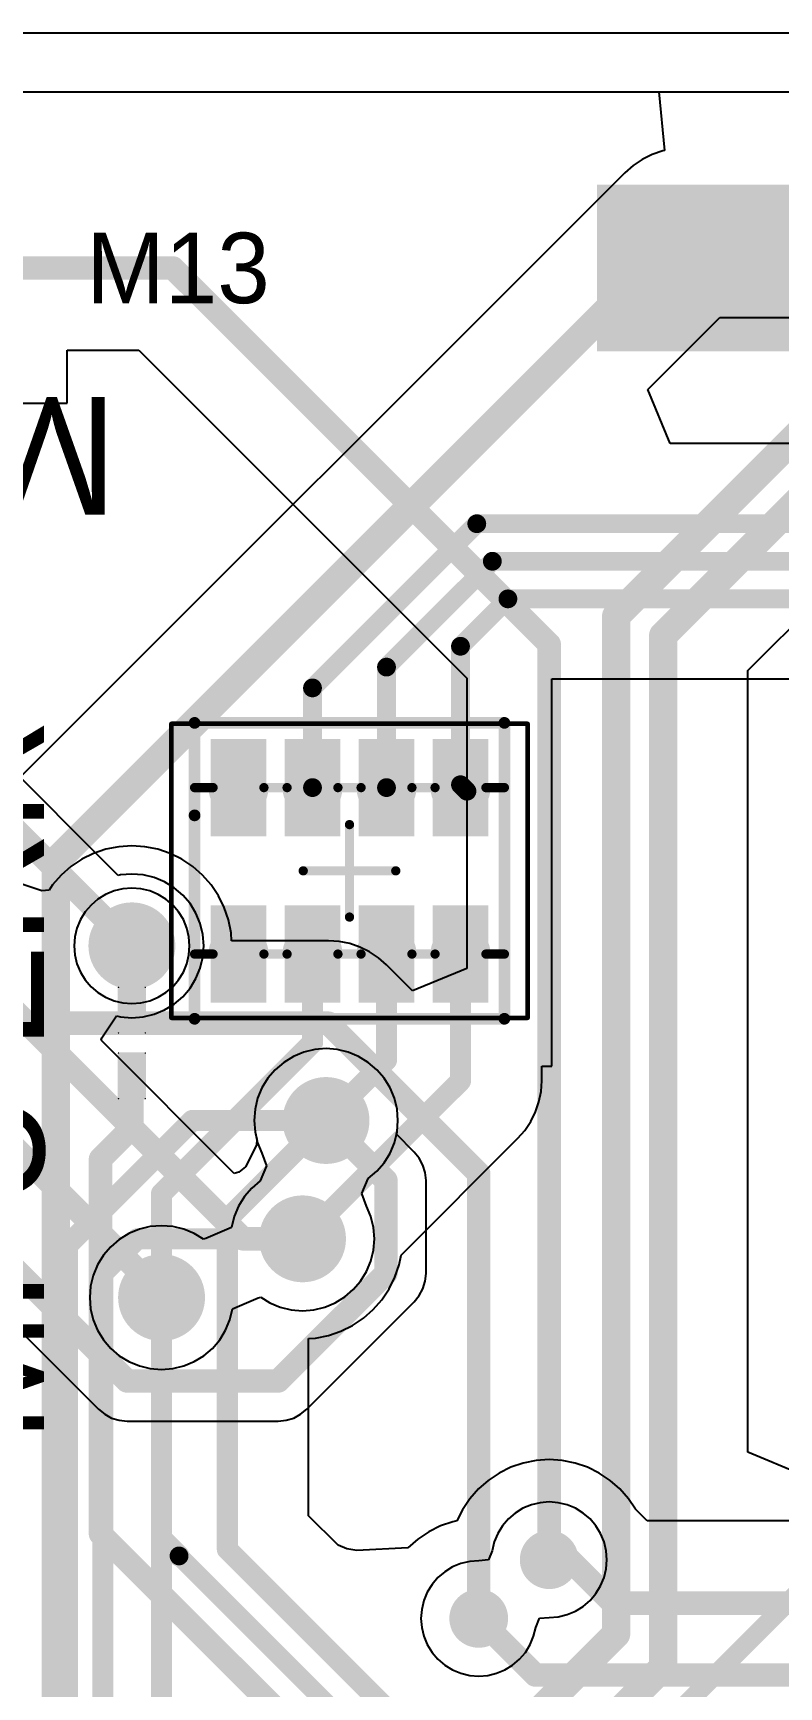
# Model space of a CAD drawing. Header units: millimetres. Extents: x 5.97 to 14.78, y 3.86 to 11.35.
# Drawn here: x 9.58 to 9.898, y 7.726 to 8.43 of the extents above; entities that cross this region are included whole.
import ezdxf

# ---------------------------------------------------------------- set-up
doc = ezdxf.new("R2010")
doc.units = ezdxf.units.MM
doc.header["$MEASUREMENT"] = 0
for name, color, linetype in [('BottomLayer', 5, 'Continuous'), ('BottomOverlay', 54, 'Continuous'), ('BottomPaste', 16, 'Continuous'), ('BottomSolder', 6, 'Continuous'), ('Mechanical13', 56, 'Continuous'), ('Mechanical15', 56, 'Continuous'), ('MidLayer1', 16, 'Continuous'), ('MidLayer2', 76, 'Continuous'), ('MultiLayer', 9, 'Continuous'), ('TopLayer', 1, 'Continuous'), ('TopOverlay', 2, 'Continuous'), ('TopPaste', 8, 'Continuous'), ('TopSolder', 216, 'Continuous')]:
    doc.layers.add(name, color=color, linetype=linetype)

# ---------------------------------------------------------------- blocks, each defined once
blk = doc.blocks.new('M_____43045_0610_161')
at = {"layer": 'TopLayer'}
blk.add_solid([(0.67717, -0.03248), (0.67717, 0.03248), (0.54213, -0.03248), (0.54213, 0.03248)], dxfattribs=at)
at = {"layer": 'TopPaste'}
blk.add_solid([(0.68017, -0.03548), (0.68017, 0.03548), (0.53913, -0.03548), (0.53913, 0.03548)], dxfattribs=at)
at = {"layer": 'TopSolder'}
blk.add_solid([(0.67967, -0.03498), (0.67967, 0.03498), (0.53963, -0.03498), (0.53963, 0.03498)], dxfattribs=at)
blk = doc.blocks.new('0603R_4CC_B_230')
at = {"layer": 'BottomLayer'}
for points in [[(-0.05315, 0.0561), (-0.05315, 0.03839), (-0.01772, 0.0561), (-0.01772, 0.03839)], [(0.01772, 0.0561), (0.01772, 0.03839), (0.05315, 0.0561), (0.05315, 0.03839)], [(-0.05315, 0.02461), (-0.05315, 0.00689), (-0.01772, 0.02461), (-0.01772, 0.00689)], [(0.01772, 0.02461), (0.01772, 0.00689), (0.05315, 0.02461), (0.05315, 0.00689)], [(-0.05315, -0.00689), (-0.05315, -0.02461), (-0.01772, -0.00689), (-0.01772, -0.02461)], [(0.01772, -0.00689), (0.01772, -0.02461), (0.05315, -0.00689), (0.05315, -0.02461)], [(-0.05315, -0.03839), (-0.05315, -0.0561), (-0.01772, -0.03839), (-0.01772, -0.0561)], [(0.01772, -0.03839), (0.01772, -0.0561), (0.05315, -0.03839), (0.05315, -0.0561)]]:
    blk.add_solid(points, dxfattribs=at)
at = {"layer": 'BottomOverlay', "const_width": 0.005}
for points in [[(-0.06299, 0.06594), (-0.06299, -0.06594)], [(-0.06299, 0.06594), (0.06299, 0.06594)], [(0.06299, 0.06594), (0.06299, -0.06594)], [(-0.06299, -0.06594), (-0.02362, -0.06594)], [(-0.02362, -0.06594), (0.06299, -0.06594)]]:
    blk.add_lwpolyline(points, dxfattribs=at)
at = {"layer": 'BottomOverlay', "const_width": 0.0025}
for points in [[(-0.06424, 0.06594, 1), (-0.06174, 0.06594, 1)], [(-0.06424, 0.06594, 1), (-0.06174, 0.06594, 1)], [(0.06174, 0.06594, 1), (0.06424, 0.06594, 1)], [(0.06174, 0.06594, 1), (0.06424, 0.06594, 1)], [(-0.06424, -0.06594, 1), (-0.06174, -0.06594, 1)], [(-0.06424, -0.06594, 1), (-0.06174, -0.06594, 1)], [(-0.02487, -0.06594, 1), (-0.02237, -0.06594, 1)], [(-0.02487, -0.06594, 1), (-0.02237, -0.06594, 1)], [(0.06174, -0.06594, 1), (0.06424, -0.06594, 1)], [(0.06174, -0.06594, 1), (0.06424, -0.06594, 1)]]:
    blk.add_lwpolyline(points, format="xyb", close=True, dxfattribs=at)
at = {"layer": 'BottomPaste'}
for points in [[(-0.05615, 0.0591), (-0.05615, 0.03539), (-0.01472, 0.0591), (-0.01472, 0.03539)], [(0.01472, 0.0591), (0.01472, 0.03539), (0.05615, 0.0591), (0.05615, 0.03539)], [(-0.05615, 0.02761), (-0.05615, 0.00389), (-0.01472, 0.02761), (-0.01472, 0.00389)], [(0.01472, 0.02761), (0.01472, 0.00389), (0.05615, 0.02761), (0.05615, 0.00389)], [(-0.05615, -0.00389), (-0.05615, -0.02761), (-0.01472, -0.00389), (-0.01472, -0.02761)], [(0.01472, -0.00389), (0.01472, -0.02761), (0.05615, -0.00389), (0.05615, -0.02761)], [(-0.05615, -0.03539), (-0.05615, -0.0591), (-0.01472, -0.03539), (-0.01472, -0.0591)], [(0.01472, -0.03539), (0.01472, -0.0591), (0.05615, -0.03539), (0.05615, -0.0591)]]:
    blk.add_solid(points, dxfattribs=at)
at = {"layer": 'BottomSolder'}
for points in [[(-0.05565, 0.0586), (-0.05565, 0.03589), (-0.01522, 0.0586), (-0.01522, 0.03589)], [(0.01522, 0.0586), (0.01522, 0.03589), (0.05565, 0.0586), (0.05565, 0.03589)], [(-0.05565, 0.02711), (-0.05565, 0.00439), (-0.01522, 0.02711), (-0.01522, 0.00439)], [(0.01522, 0.02711), (0.01522, 0.00439), (0.05565, 0.02711), (0.05565, 0.00439)], [(-0.05565, -0.00439), (-0.05565, -0.02711), (-0.01522, -0.00439), (-0.01522, -0.02711)], [(0.01522, -0.00439), (0.01522, -0.02711), (0.05565, -0.00439), (0.05565, -0.02711)], [(-0.05565, -0.03589), (-0.05565, -0.0586), (-0.01522, -0.03589), (-0.01522, -0.0586)], [(0.01522, -0.03589), (0.01522, -0.0586), (0.05565, -0.03589), (0.05565, -0.0586)]]:
    blk.add_solid(points, dxfattribs=at)
at = {"layer": 'Mechanical13', "const_width": 0.00394}
for points in [[(-0.03543, 0.06594), (-0.03543, 0.05807)], [(-0.03543, 0.06594), (0.03543, 0.06594)], [(0.03543, 0.06594), (0.03543, 0.05807)], [(-0.03543, 0.03642), (-0.03543, 0.02657)], [(0.03543, 0.03642), (0.03543, 0.02657)], [(-0.03543, 0.00492), (-0.03543, -0.00492)], [(0.03543, 0.00492), (0.03543, -0.00492)], [(-0.03543, -0.02657), (-0.03543, -0.03642)], [(0.03543, -0.02657), (0.03543, -0.03642)], [(-0.03543, -0.05807), (-0.03543, -0.06594)], [(0.03543, -0.05807), (0.03543, -0.06594)], [(-0.03543, -0.06594), (0.03543, -0.06594)]]:
    blk.add_lwpolyline(points, dxfattribs=at)
at = {"layer": 'Mechanical13', "const_width": 0.00197}
for points in [[(-0.03642, 0.06594, 1), (-0.03445, 0.06594, 1)], [(-0.03642, 0.06594, 1), (-0.03445, 0.06594, 1)], [(0.03445, 0.06594, 1), (0.03642, 0.06594, 1)], [(0.03445, 0.06594, 1), (0.03642, 0.06594, 1)], [(-0.03642, 0.05807, 1), (-0.03445, 0.05807, 1)], [(-0.03642, 0.05807, 1), (-0.03445, 0.05807, 1)], [(0.03445, 0.05807, 1), (0.03642, 0.05807, 1)], [(0.03445, 0.05807, 1), (0.03642, 0.05807, 1)], [(-0.03642, 0.03642, 1), (-0.03445, 0.03642, 1)], [(-0.03642, 0.03642, 1), (-0.03445, 0.03642, 1)], [(0.03445, 0.03642, 1), (0.03642, 0.03642, 1)], [(0.03445, 0.03642, 1), (0.03642, 0.03642, 1)], [(-0.03642, 0.02657, 1), (-0.03445, 0.02657, 1)], [(-0.03642, 0.02657, 1), (-0.03445, 0.02657, 1)], [(0.03445, 0.02657, 1), (0.03642, 0.02657, 1)], [(0.03445, 0.02657, 1), (0.03642, 0.02657, 1)], [(-0.03642, 0.00492, 1), (-0.03445, 0.00492, 1)], [(-0.03642, 0.00492, 1), (-0.03445, 0.00492, 1)], [(0.03445, 0.00492, 1), (0.03642, 0.00492, 1)], [(0.03445, 0.00492, 1), (0.03642, 0.00492, 1)], [(-0.03642, -0.00492, 1), (-0.03445, -0.00492, 1)], [(-0.03642, -0.00492, 1), (-0.03445, -0.00492, 1)], [(0.03445, -0.00492, 1), (0.03642, -0.00492, 1)], [(0.03445, -0.00492, 1), (0.03642, -0.00492, 1)], [(-0.03642, -0.02657, 1), (-0.03445, -0.02657, 1)], [(-0.03642, -0.02657, 1), (-0.03445, -0.02657, 1)], [(0.03445, -0.02657, 1), (0.03642, -0.02657, 1)], [(0.03445, -0.02657, 1), (0.03642, -0.02657, 1)], [(-0.03642, -0.03642, 1), (-0.03445, -0.03642, 1)], [(-0.03642, -0.03642, 1), (-0.03445, -0.03642, 1)], [(0.03445, -0.03642, 1), (0.03642, -0.03642, 1)], [(0.03445, -0.03642, 1), (0.03642, -0.03642, 1)], [(-0.03642, -0.05807, 1), (-0.03445, -0.05807, 1)], [(-0.03642, -0.05807, 1), (-0.03445, -0.05807, 1)], [(0.03445, -0.05807, 1), (0.03642, -0.05807, 1)], [(0.03445, -0.05807, 1), (0.03642, -0.05807, 1)], [(-0.03642, -0.06594, 1), (-0.03445, -0.06594, 1)], [(-0.03642, -0.06594, 1), (-0.03445, -0.06594, 1)], [(0.03445, -0.06594, 1), (0.03642, -0.06594, 1)], [(0.03445, -0.06594, 1), (0.03642, -0.06594, 1)]]:
    blk.add_lwpolyline(points, format="xyb", close=True, dxfattribs=at)
at = {"layer": 'Mechanical13', "const_width": 0.00394}
for points in [[(-0.03543, 0.05807, -1), (-0.03543, 0.03642)], [(0.03543, 0.03642, -1), (0.03543, 0.05807)], [(-0.03543, 0.02657, -1), (-0.03543, 0.00492)], [(0.03543, 0.00492, -1), (0.03543, 0.02657)], [(-0.03543, -0.00492, -1), (-0.03543, -0.02657)], [(0.03543, -0.02657, -1), (0.03543, -0.00492)], [(-0.03543, -0.03642, -1), (-0.03543, -0.05807)], [(0.03543, -0.05807, -1), (0.03543, -0.03642)]]:
    blk.add_lwpolyline(points, format="xyb", dxfattribs=at)
at = {"layer": 'Mechanical15'}
for points, const_width in [([(-0.0626, 0.07579), (-0.0626, -0.07579)], 0.00197), ([(-0.0626, 0.07579), (0.0626, 0.07579)], 0.00197), ([(0.0626, 0.07579), (0.0626, -0.07579)], 0.00197), ([(0, 0.01969), (0, -0.01969)], 0.00394), ([(-0.01969, 0), (0.01969, 0)], 0.00394), ([(-0.0626, -0.07579), (0.0626, -0.07579)], 0.00197)]:
    blk.add_lwpolyline(points, dxfattribs=dict(at, const_width=const_width))
for points, const_width in [([(-0.06309, 0.07579, 1), (-0.06211, 0.07579, 1)], 0.000984), ([(-0.06309, 0.07579, 1), (-0.06211, 0.07579, 1)], 0.000984), ([(0.06211, 0.07579, 1), (0.06309, 0.07579, 1)], 0.000984), ([(0.06211, 0.07579, 1), (0.06309, 0.07579, 1)], 0.000984), ([(-0.00098, 0.01969, 1), (0.00098, 0.01969, 1)], 0.00197), ([(-0.02067, 0, 1), (-0.0187, 0, 1)], 0.00197), ([(0.0187, 0, 1), (0.02067, 0, 1)], 0.00197), ([(-0.00098, -0.01969, 1), (0.00098, -0.01969, 1)], 0.00197), ([(-0.06309, -0.07579, 1), (-0.06211, -0.07579, 1)], 0.000984), ([(-0.06309, -0.07579, 1), (-0.06211, -0.07579, 1)], 0.000984), ([(0.06211, -0.07579, 1), (0.06309, -0.07579, 1)], 0.000984), ([(0.06211, -0.07579, 1), (0.06309, -0.07579, 1)], 0.000984)]:
    blk.add_lwpolyline(points, format="xyb", close=True, dxfattribs=dict(at, const_width=const_width))
blk = doc.blocks.new('2____LP_B_239')
at = {"layer": 'BottomLayer', "const_width": 0.0003}
for points in [[(-0.02385, 0.0057, 1), (-0.02355, 0.0057, 1)], [(-0.00445, 0.0057, 1), (-0.00415, 0.0057, 1)], [(0.00415, 0.0057, 1), (0.00445, 0.0057, 1)], [(0.02355, 0.0057, 1), (0.02385, 0.0057, 1)], [(-0.02385, -0.0057, 1), (-0.02355, -0.0057, 1)], [(-0.00445, -0.0057, 1), (-0.00415, -0.0057, 1)], [(0.00415, -0.0057, 1), (0.00445, -0.0057, 1)], [(0.02355, -0.0057, 1), (0.02385, -0.0057, 1)]]:
    blk.add_lwpolyline(points, format="xyb", close=True, dxfattribs=at)
at = {"layer": 'BottomLayer'}
for points in [[(-0.024, -0.0057), (-0.004, -0.0057), (-0.024, 0.0057), (-0.004, 0.0057)], [(-0.0237, -0.006), (-0.0043, -0.006), (-0.0237, 0.006), (-0.0043, 0.006)], [(0.004, -0.0057), (0.024, -0.0057), (0.004, 0.0057), (0.024, 0.0057)], [(0.0043, -0.006), (0.0237, -0.006), (0.0043, 0.006), (0.0237, 0.006)]]:
    blk.add_solid(points, dxfattribs=at)

msp = doc.modelspace()

# ---------------------------------------------------------------- linework, layer by layer
at = {"layer": 'BottomLayer'}
for p, q in [((9.47315, 8.405), (9.84661, 8.405)), ((9.84661, 8.405), (9.84907, 8.38)), ((9.84831, 8.37985), (9.84384, 8.37833)), ((9.84907, 8.38), (9.84831, 8.37985)), ((9.83568, 8.37362), (9.83214, 8.37051)), ((9.83961, 8.37624), (9.83568, 8.37362)), ((9.84384, 8.37833), (9.83961, 8.37624)), ((9.83214, 8.37051), (9.57149, 8.10986)), ((9.84194, 8.27827), (9.87259, 8.30892)), ((9.87259, 8.30892), (9.993, 8.30892)), ((9.85151, 8.25518), (9.84194, 8.27827)), ((10.14872, 8.25518), (9.85151, 8.25518)), ((9.8011, 8.06102), (9.8011, 8.15503)), ((9.8011, 8.15503), (10.12135, 8.15503)), ((9.8011, 7.99015), (9.8011, 8.06102)), ((9.79682, 7.98386), (9.79682, 7.99015)), ((9.79682, 7.99015), (9.8011, 7.99015)), ((9.79564, 7.97491), (9.79652, 7.97935)), ((9.79652, 7.97935), (9.79682, 7.98386)), ((9.79419, 7.97063), (9.79564, 7.97491)), ((9.78967, 7.96281), (9.79219, 7.96657)), ((9.79219, 7.96657), (9.79419, 7.97063)), ((9.73695, 7.90967), (9.78669, 7.95941)), ((9.78669, 7.95941), (9.78967, 7.96281)), ((9.73614, 7.90559), (9.73695, 7.90967)), ((9.73435, 7.90032), (9.73614, 7.90559)), ((9.72879, 7.89069), (9.73189, 7.89532)), ((9.73189, 7.89532), (9.73435, 7.90032)), ((9.72512, 7.8865), (9.72879, 7.89069)), ((9.7113, 7.87727), (9.7163, 7.87973)), ((9.7163, 7.87973), (9.72093, 7.88282)), ((9.72093, 7.88282), (9.72512, 7.8865)), ((9.6976, 7.87419), (9.70056, 7.87439)), ((9.6976, 7.7987), (9.6976, 7.87419)), ((9.70056, 7.87439), (9.70602, 7.87547)), ((9.70602, 7.87547), (9.7113, 7.87727)), ((9.7787, 7.81689), (9.77407, 7.81379)), ((9.7837, 7.81935), (9.7787, 7.81689)), ((9.78898, 7.82114), (9.7837, 7.81935)), ((9.79444, 7.82223), (9.78898, 7.82114)), ((9.8, 7.82259), (9.79444, 7.82223)), ((9.80556, 7.82223), (9.8, 7.82259)), ((9.81102, 7.82114), (9.80556, 7.82223)), ((9.8163, 7.81935), (9.81102, 7.82114)), ((9.8213, 7.81689), (9.8163, 7.81935)), ((9.82593, 7.81379), (9.8213, 7.81689)), ((9.76988, 7.81012), (9.76621, 7.80593)), ((9.77407, 7.81379), (9.76988, 7.81012)), ((9.83012, 7.81012), (9.82593, 7.81379)), ((9.83379, 7.80593), (9.83012, 7.81012)), ((9.76621, 7.80593), (9.76311, 7.8013)), ((9.8367, 7.80158), (9.83379, 7.80593)), ((9.71011, 7.78618), (9.6976, 7.7987)), ((9.75898, 7.79614), (9.7537, 7.79435)), ((9.76075, 7.79649), (9.75898, 7.79614)), ((9.76311, 7.8013), (9.76075, 7.79649)), ((9.8417, 7.79658), (9.8367, 7.80158)), ((10.0492, 7.79658), (9.8417, 7.79658)), ((9.74407, 7.78879), (9.73988, 7.78512)), ((9.7487, 7.79189), (9.74407, 7.78879)), ((9.7537, 7.79435), (9.7487, 7.79189)), ((9.71383, 7.78458), (9.71011, 7.78618)), ((9.71812, 7.78388), (9.71383, 7.78458)), ((9.73988, 7.78512), (9.71812, 7.78388))]:
    msp.add_line(p, q, dxfattribs=at)
for points, const_width in [([(9.59, 8.07735), (9.85765, 8.345)], 0.012), ([(9.85765, 8.345), (10.02, 8.345)], 0.012), ([(9.69925, 8.15118), (9.76918, 8.2211)], 0.008), ([(9.76918, 8.2211), (10.14872, 8.2211)], 0.008), ([(9.73075, 8.16005), (9.7758, 8.2051)], 0.008), ([(9.7758, 8.2051), (10.14209, 8.2051)], 0.008), ([(9.76224, 8.16892), (9.78243, 8.1891)], 0.008), ([(9.78243, 8.1891), (10.13547, 8.1891)], 0.008), ([(9.76224, 8.10996), (9.76224, 8.16892)], 0.008), ([(9.73075, 8.10874), (9.73075, 8.16005)], 0.008), ([(9.69925, 8.10874), (9.69925, 8.15118)], 0.008), ([(9.76224, 8.10996), (9.765, 8.1072)], 0.008), ([(9.59, 7.61), (9.59, 8.07735)], 0.012), ([(9.62237, 8.04136), (9.62585, 8.03787)], 0.01), ([(9.62237, 8.014), (9.62237, 8.04136)], 0.01), ([(9.69925, 8.00014), (9.69925, 8.03787)], 0.009), ([(9.73075, 7.99275), (9.73075, 8.03787)], 0.009), ([(9.76224, 7.98386), (9.76224, 8.03511)], 0.009), ([(9.635, 7.93589), (9.69925, 8.00014)], 0.009), ([(9.705, 7.967), (9.73075, 7.99275)], 0.009), ([(9.62237, 7.96395), (9.62237, 7.986)], 0.01), ([(9.695, 7.91661), (9.76224, 7.98386)], 0.009), ([(9.66302, 7.92502), (9.705, 7.967)], 0.009), ([(9.60902, 7.9506), (9.62237, 7.96395)], 0.01), ([(9.60902, 7.79101), (9.60902, 7.9506)], 0.01), ([(9.635, 7.89161), (9.635, 7.93589)], 0.009), ([(9.66302, 7.78438), (9.66302, 7.92502)], 0.009), ([(9.635, 7.78906), (9.635, 7.89161)], 0.009), ([(9.60902, 7.79101), (9.85231, 7.54772)], 0.01), ([(9.635, 7.78906), (9.64245, 7.78161)], 0.009), ([(9.66302, 7.78438), (9.83184, 7.61556)], 0.009), ([(9.64245, 7.78161), (9.8375, 7.58656)], 0.008), ([(9.8, 7.78), (9.80867, 7.78)], 0.01), ([(9.80867, 7.78), (9.82717, 7.7615)], 0.01), ([(9.77, 7.755), (9.79408, 7.73092)], 0.01), ([(9.82717, 7.7615), (10.0585, 7.7615)], 0.01), ([(9.79408, 7.73092), (10.02342, 7.73092)], 0.01)]:
    msp.add_lwpolyline(points, dxfattribs=dict(at, const_width=const_width))
for points, const_width in [([(9.85465, 8.345, 1), (9.86065, 8.345, 1)], 0.006), ([(9.85465, 8.345, 1), (9.86065, 8.345, 1)], 0.006), ([(9.76718, 8.2211, 1), (9.77118, 8.2211, 1)], 0.004), ([(9.76718, 8.2211, 1), (9.77118, 8.2211, 1)], 0.004), ([(9.7738, 8.2051, 1), (9.7778, 8.2051, 1)], 0.004), ([(9.7738, 8.2051, 1), (9.7778, 8.2051, 1)], 0.004), ([(9.78043, 8.1891, 1), (9.78443, 8.1891, 1)], 0.004), ([(9.78043, 8.1891, 1), (9.78443, 8.1891, 1)], 0.004), ([(9.76024, 8.16892, 1), (9.76424, 8.16892, 1)], 0.004), ([(9.76024, 8.16892, 1), (9.76424, 8.16892, 1)], 0.004), ([(9.72875, 8.16005, 1), (9.73275, 8.16005, 1)], 0.004), ([(9.72875, 8.16005, 1), (9.73275, 8.16005, 1)], 0.004), ([(9.69725, 8.15118, 1), (9.70125, 8.15118, 1)], 0.004), ([(9.69725, 8.15118, 1), (9.70125, 8.15118, 1)], 0.004), ([(9.69725, 8.10874, 1), (9.70125, 8.10874, 1)], 0.004), ([(9.72875, 8.10874, 1), (9.73275, 8.10874, 1)], 0.004), ([(9.76024, 8.10996, 1), (9.76424, 8.10996, 1)], 0.004), ([(9.76024, 8.10996, 1), (9.76424, 8.10996, 1)], 0.004), ([(9.763, 8.1072, 1), (9.767, 8.1072, 1)], 0.004), ([(9.587, 8.07735, 1), (9.593, 8.07735, 1)], 0.006), ([(9.587, 8.07735, 1), (9.593, 8.07735, 1)], 0.006), ([(9.61612, 8.04136, 1), (9.62862, 8.04136, 1)], 0.0125), ([(9.61987, 8.04136, 1), (9.62487, 8.04136, 1)], 0.005), ([(9.61987, 8.04136, 1), (9.62487, 8.04136, 1)], 0.005), ([(9.62335, 8.03787, 1), (9.62835, 8.03787, 1)], 0.005), ([(9.697, 8.03787, 1), (9.7015, 8.03787, 1)], 0.0045), ([(9.7285, 8.03787, 1), (9.733, 8.03787, 1)], 0.0045), ([(9.75999, 8.03511, 1), (9.76449, 8.03511, 1)], 0.0045), ([(9.61987, 8.014, 1), (9.62487, 8.014, 1)], 0.005), ([(9.697, 8.00014, 1), (9.7015, 8.00014, 1)], 0.0045), ([(9.697, 8.00014, 1), (9.7015, 8.00014, 1)], 0.0045), ([(9.7285, 7.99275, 1), (9.733, 7.99275, 1)], 0.0045), ([(9.7285, 7.99275, 1), (9.733, 7.99275, 1)], 0.0045), ([(9.61987, 7.986, 1), (9.62487, 7.986, 1)], 0.005), ([(9.75999, 7.98386, 1), (9.76449, 7.98386, 1)], 0.0045), ([(9.75999, 7.98386, 1), (9.76449, 7.98386, 1)], 0.0045), ([(9.69875, 7.967, 1), (9.71125, 7.967, 1)], 0.0125), ([(9.70275, 7.967, 1), (9.70725, 7.967, 1)], 0.0045), ([(9.70275, 7.967, 1), (9.70725, 7.967, 1)], 0.0045), ([(9.61987, 7.96395, 1), (9.62487, 7.96395, 1)], 0.005), ([(9.61987, 7.96395, 1), (9.62487, 7.96395, 1)], 0.005), ([(9.60652, 7.9506, 1), (9.61152, 7.9506, 1)], 0.005), ([(9.60652, 7.9506, 1), (9.61152, 7.9506, 1)], 0.005), ([(9.63275, 7.93589, 1), (9.63725, 7.93589, 1)], 0.0045), ([(9.63275, 7.93589, 1), (9.63725, 7.93589, 1)], 0.0045), ([(9.66077, 7.92502, 1), (9.66527, 7.92502, 1)], 0.0045), ([(9.66077, 7.92502, 1), (9.66527, 7.92502, 1)], 0.0045), ([(9.68875, 7.91661, 1), (9.70125, 7.91661, 1)], 0.0125), ([(9.69275, 7.91661, 1), (9.69725, 7.91661, 1)], 0.0045), ([(9.62875, 7.89161, 1), (9.64125, 7.89161, 1)], 0.0125), ([(9.63275, 7.89161, 1), (9.63725, 7.89161, 1)], 0.0045), ([(9.63275, 7.89161, 1), (9.63725, 7.89161, 1)], 0.0045), ([(9.60652, 7.79101, 1), (9.61152, 7.79101, 1)], 0.005), ([(9.60652, 7.79101, 1), (9.61152, 7.79101, 1)], 0.005), ([(9.63275, 7.78906, 1), (9.63725, 7.78906, 1)], 0.0045), ([(9.63275, 7.78906, 1), (9.63725, 7.78906, 1)], 0.0045), ([(9.66077, 7.78438, 1), (9.66527, 7.78438, 1)], 0.0045), ([(9.66077, 7.78438, 1), (9.66527, 7.78438, 1)], 0.0045), ([(9.79375, 7.78, 1), (9.80625, 7.78, 1)], 0.0125), ([(9.6402, 7.78161, 1), (9.6447, 7.78161, 1)], 0.0045), ([(9.64045, 7.78161, 1), (9.64445, 7.78161, 1)], 0.004), ([(9.7975, 7.78, 1), (9.8025, 7.78, 1)], 0.005), ([(9.80617, 7.78, 1), (9.81117, 7.78, 1)], 0.005), ([(9.80617, 7.78, 1), (9.81117, 7.78, 1)], 0.005), ([(9.76375, 7.755, 1), (9.77625, 7.755, 1)], 0.0125), ([(9.7675, 7.755, 1), (9.7725, 7.755, 1)], 0.005), ([(9.82467, 7.7615, 1), (9.82967, 7.7615, 1)], 0.005), ([(9.82467, 7.7615, 1), (9.82967, 7.7615, 1)], 0.005), ([(9.79158, 7.73092, 1), (9.79658, 7.73092, 1)], 0.005), ([(9.79158, 7.73092, 1), (9.79658, 7.73092, 1)], 0.005)]:
    msp.add_lwpolyline(points, format="xyb", close=True, dxfattribs=dict(at, const_width=const_width))
at = {"layer": 'MidLayer1'}
for p, q in [((8.785, 8.405), (11.645, 8.405)), ((9.61121, 8.06325), (9.60792, 8.06124)), ((9.61477, 8.06473), (9.61121, 8.06325)), ((9.61852, 8.06563), (9.61477, 8.06473)), ((9.62237, 8.06593), (9.61852, 8.06563)), ((9.62621, 8.06563), (9.62237, 8.06593)), ((9.62996, 8.06473), (9.62621, 8.06563)), ((9.63353, 8.06325), (9.62996, 8.06473)), ((9.63681, 8.06124), (9.63353, 8.06325)), ((9.60249, 8.0558), (9.60047, 8.05251)), ((9.60499, 8.05873), (9.60249, 8.0558)), ((9.60792, 8.06124), (9.60499, 8.05873)), ((9.63975, 8.05873), (9.63681, 8.06124)), ((9.64225, 8.0558), (9.63975, 8.05873)), ((9.64427, 8.05251), (9.64225, 8.0558)), ((9.59899, 8.04895), (9.59809, 8.0452)), ((9.60047, 8.05251), (9.59899, 8.04895)), ((9.64574, 8.04895), (9.64427, 8.05251)), ((9.64664, 8.0452), (9.64574, 8.04895)), ((9.59809, 8.0452), (9.59779, 8.04136)), ((9.64694, 8.04136), (9.64664, 8.0452)), ((9.59779, 8.04136), (9.59809, 8.03751)), ((9.59809, 8.03751), (9.59899, 8.03376)), ((9.64574, 8.03376), (9.64664, 8.03751)), ((9.64664, 8.03751), (9.64694, 8.04136)), ((9.59899, 8.03376), (9.60047, 8.0302)), ((9.60047, 8.0302), (9.60249, 8.02691)), ((9.64225, 8.02691), (9.64427, 8.0302)), ((9.64427, 8.0302), (9.64574, 8.03376)), ((9.60249, 8.02691), (9.60499, 8.02398)), ((9.60499, 8.02398), (9.60792, 8.02147)), ((9.60792, 8.02147), (9.61121, 8.01946)), ((9.63353, 8.01946), (9.63681, 8.02147)), ((9.63681, 8.02147), (9.63975, 8.02398)), ((9.63975, 8.02398), (9.64225, 8.02691)), ((9.61121, 8.01946), (9.61477, 8.01798)), ((9.61477, 8.01798), (9.61852, 8.01708)), ((9.61852, 8.01708), (9.62237, 8.01678)), ((9.62237, 8.01678), (9.62621, 8.01708)), ((9.62621, 8.01708), (9.62996, 8.01798)), ((9.62996, 8.01798), (9.63353, 8.01946)), ((9.69111, 7.99426), (9.68702, 7.99175)), ((9.69555, 7.9961), (9.69111, 7.99426)), ((9.70021, 7.99722), (9.69555, 7.9961)), ((9.705, 7.99759), (9.70021, 7.99722)), ((9.70979, 7.99722), (9.705, 7.99759)), ((9.71445, 7.9961), (9.70979, 7.99722)), ((9.71889, 7.99426), (9.71445, 7.9961)), ((9.72298, 7.99175), (9.71889, 7.99426)), ((9.68337, 7.98863), (9.68025, 7.98498)), ((9.68702, 7.99175), (9.68337, 7.98863)), ((9.72663, 7.98863), (9.72298, 7.99175)), ((9.72975, 7.98498), (9.72663, 7.98863)), ((9.67774, 7.98089), (9.6759, 7.97645)), ((9.68025, 7.98498), (9.67774, 7.98089)), ((9.73226, 7.98089), (9.72975, 7.98498)), ((9.7341, 7.97645), (9.73226, 7.98089)), ((9.67478, 7.97179), (9.67441, 7.967)), ((9.6759, 7.97645), (9.67478, 7.97179)), ((9.73522, 7.97179), (9.7341, 7.97645)), ((9.73559, 7.967), (9.73522, 7.97179)), ((9.67441, 7.967), (9.67478, 7.96221)), ((9.73522, 7.96221), (9.73559, 7.967)), ((9.67478, 7.96221), (9.6759, 7.95755)), ((9.6759, 7.95755), (9.67774, 7.95311)), ((9.73226, 7.95311), (9.7341, 7.95755)), ((9.7341, 7.95755), (9.73522, 7.96221)), ((9.67774, 7.95311), (9.6797, 7.94773)), ((9.72975, 7.94902), (9.73226, 7.95311)), ((9.6797, 7.94773), (9.67702, 7.94137)), ((9.72298, 7.94225), (9.72663, 7.94537)), ((9.72663, 7.94537), (9.72975, 7.94902)), ((9.67337, 7.93825), (9.67025, 7.9346)), ((9.67702, 7.94137), (9.67337, 7.93825)), ((9.7203, 7.93589), (9.72298, 7.94225)), ((9.66774, 7.9305), (9.6659, 7.92607)), ((9.67025, 7.9346), (9.66774, 7.9305)), ((9.72226, 7.9305), (9.7203, 7.93589)), ((9.7241, 7.92607), (9.72226, 7.9305)), ((9.635, 7.92221), (9.63021, 7.92183)), ((9.63979, 7.92183), (9.635, 7.92221)), ((9.6659, 7.92607), (9.66478, 7.9214)), ((9.72522, 7.9214), (9.7241, 7.92607)), ((9.61702, 7.91637), (9.61337, 7.91325)), ((9.62111, 7.91887), (9.61702, 7.91637)), ((9.62555, 7.92071), (9.62111, 7.91887)), ((9.63021, 7.92183), (9.62555, 7.92071)), ((9.64445, 7.92071), (9.63979, 7.92183)), ((9.64889, 7.91887), (9.64445, 7.92071)), ((9.65279, 7.91648), (9.64889, 7.91887)), ((9.65381, 7.91672), (9.65279, 7.91648)), ((9.66478, 7.9214), (9.65381, 7.91672)), ((9.72559, 7.91661), (9.72522, 7.9214)), ((9.72522, 7.91183), (9.72559, 7.91661)), ((9.61025, 7.9096), (9.60774, 7.9055)), ((9.61337, 7.91325), (9.61025, 7.9096)), ((9.7241, 7.90716), (9.72522, 7.91183)), ((9.6059, 7.90107), (9.60478, 7.8964)), ((9.60774, 7.9055), (9.6059, 7.90107)), ((9.71975, 7.89863), (9.72226, 7.90272)), ((9.72226, 7.90272), (9.7241, 7.90716)), ((9.60478, 7.8964), (9.60441, 7.89161)), ((9.71298, 7.89186), (9.71663, 7.89498)), ((9.71663, 7.89498), (9.71975, 7.89863)), ((9.60441, 7.89161), (9.60478, 7.88683)), ((9.60478, 7.88683), (9.6059, 7.88216)), ((9.6641, 7.88216), (9.66522, 7.88683)), ((9.66522, 7.88683), (9.67619, 7.89151)), ((9.67619, 7.89151), (9.67721, 7.89175)), ((9.67721, 7.89175), (9.68111, 7.88935)), ((9.68111, 7.88935), (9.68555, 7.88752)), ((9.68555, 7.88752), (9.69021, 7.8864)), ((9.69979, 7.8864), (9.70445, 7.88752)), ((9.70445, 7.88752), (9.70889, 7.88935)), ((9.70889, 7.88935), (9.71298, 7.89186)), ((9.6059, 7.88216), (9.60774, 7.87772)), ((9.66226, 7.87772), (9.6641, 7.88216)), ((9.69021, 7.8864), (9.695, 7.88602)), ((9.695, 7.88602), (9.69979, 7.8864)), ((9.60774, 7.87772), (9.61025, 7.87363)), ((9.61025, 7.87363), (9.61337, 7.86998)), ((9.65663, 7.86998), (9.65975, 7.87363)), ((9.65975, 7.87363), (9.66226, 7.87772)), ((9.61337, 7.86998), (9.61702, 7.86686)), ((9.61702, 7.86686), (9.62111, 7.86435)), ((9.64889, 7.86435), (9.65298, 7.86686)), ((9.65298, 7.86686), (9.65663, 7.86998)), ((9.62111, 7.86435), (9.62555, 7.86252)), ((9.62555, 7.86252), (9.63021, 7.8614)), ((9.63021, 7.8614), (9.635, 7.86102)), ((9.635, 7.86102), (9.63979, 7.8614)), ((9.63979, 7.8614), (9.64445, 7.86252)), ((9.64445, 7.86252), (9.64889, 7.86435)), ((9.79241, 7.80337), (9.78884, 7.8019)), ((9.79616, 7.80427), (9.79241, 7.80337)), ((9.8, 7.80458), (9.79616, 7.80427)), ((9.80384, 7.80427), (9.8, 7.80458)), ((9.80759, 7.80337), (9.80384, 7.80427)), ((9.81116, 7.8019), (9.80759, 7.80337)), ((9.78262, 7.79738), (9.78012, 7.79445)), ((9.78555, 7.79988), (9.78262, 7.79738)), ((9.78884, 7.8019), (9.78555, 7.79988)), ((9.81445, 7.79988), (9.81116, 7.8019)), ((9.81738, 7.79738), (9.81445, 7.79988)), ((9.81988, 7.79445), (9.81738, 7.79738)), ((9.7781, 7.79116), (9.77663, 7.78759)), ((9.78012, 7.79445), (9.7781, 7.79116)), ((9.8219, 7.79116), (9.81988, 7.79445)), ((9.82337, 7.78759), (9.8219, 7.79116)), ((9.77573, 7.78384), (9.7741, 7.7799)), ((9.77663, 7.78759), (9.77573, 7.78384)), ((9.82427, 7.78384), (9.82337, 7.78759)), ((9.82458, 7.78), (9.82427, 7.78384)), ((9.75555, 7.77488), (9.75262, 7.77238)), ((9.75884, 7.7769), (9.75555, 7.77488)), ((9.76241, 7.77837), (9.75884, 7.7769)), ((9.76616, 7.77927), (9.76241, 7.77837)), ((9.77, 7.77958), (9.76616, 7.77927)), ((9.7741, 7.7799), (9.77, 7.77958)), ((9.82337, 7.77241), (9.82427, 7.77616)), ((9.82427, 7.77616), (9.82458, 7.78)), ((9.75012, 7.76945), (9.7481, 7.76616)), ((9.75262, 7.77238), (9.75012, 7.76945)), ((9.81988, 7.76555), (9.8219, 7.76884)), ((9.8219, 7.76884), (9.82337, 7.77241)), ((9.74663, 7.76259), (9.74573, 7.75884)), ((9.7481, 7.76616), (9.74663, 7.76259)), ((9.81116, 7.7581), (9.81445, 7.76012)), ((9.81445, 7.76012), (9.81738, 7.76262)), ((9.81738, 7.76262), (9.81988, 7.76555)), ((9.74573, 7.75884), (9.74542, 7.755)), ((9.74542, 7.755), (9.74573, 7.75116)), ((9.79427, 7.75116), (9.7959, 7.7551)), ((9.7959, 7.7551), (9.8, 7.75542)), ((9.8, 7.75542), (9.80384, 7.75573)), ((9.80384, 7.75573), (9.80759, 7.75663)), ((9.80759, 7.75663), (9.81116, 7.7581)), ((9.74573, 7.75116), (9.74663, 7.74741)), ((9.74663, 7.74741), (9.7481, 7.74384)), ((9.7919, 7.74384), (9.79337, 7.74741)), ((9.79337, 7.74741), (9.79427, 7.75116)), ((9.7481, 7.74384), (9.75012, 7.74055)), ((9.75012, 7.74055), (9.75262, 7.73762)), ((9.78738, 7.73762), (9.78988, 7.74055)), ((9.78988, 7.74055), (9.7919, 7.74384)), ((9.75262, 7.73762), (9.75555, 7.73512)), ((9.75555, 7.73512), (9.75884, 7.7331)), ((9.75884, 7.7331), (9.76241, 7.73163)), ((9.77759, 7.73163), (9.78116, 7.7331)), ((9.78116, 7.7331), (9.78445, 7.73512)), ((9.78445, 7.73512), (9.78738, 7.73762)), ((9.76241, 7.73163), (9.76616, 7.73073)), ((9.76616, 7.73073), (9.77, 7.73042)), ((9.77, 7.73042), (9.77384, 7.73073)), ((9.77384, 7.73073), (9.77759, 7.73163))]:
    msp.add_line(p, q, dxfattribs=at)
for points, const_width in [([(9.61312, 8.04136, 1), (9.63162, 8.04136, 1)], 0.0185), ([(9.69575, 7.967, 1), (9.71425, 7.967, 1)], 0.0185), ([(9.68575, 7.91661, 1), (9.70425, 7.91661, 1)], 0.0185), ([(9.62575, 7.89161, 1), (9.64425, 7.89161, 1)], 0.0185), ([(9.79375, 7.78, 1), (9.80625, 7.78, 1)], 0.0125), ([(9.76375, 7.755, 1), (9.77625, 7.755, 1)], 0.0125)]:
    msp.add_lwpolyline(points, format="xyb", close=True, dxfattribs=dict(at, const_width=const_width))
at = {"layer": 'MidLayer2'}
for p, q in [((8.785, 8.405), (11.645, 8.405)), ((9.61655, 8.07133), (9.5458, 8.14208)), ((9.61758, 8.07157), (9.61655, 8.07133)), ((9.62237, 8.07195), (9.61758, 8.07157)), ((9.62715, 8.07157), (9.62237, 8.07195)), ((9.63182, 8.07045), (9.62715, 8.07157)), ((9.63626, 8.06862), (9.63182, 8.07045)), ((9.64035, 8.06611), (9.63626, 8.06862)), ((9.644, 8.06299), (9.64035, 8.06611)), ((9.64712, 8.05934), (9.644, 8.06299)), ((9.64963, 8.05525), (9.64712, 8.05934)), ((9.65146, 8.05081), (9.64963, 8.05525)), ((9.65259, 8.04614), (9.65146, 8.05081)), ((9.65296, 8.04136), (9.65259, 8.04614)), ((9.65146, 8.0319), (9.65259, 8.03657)), ((9.65259, 8.03657), (9.65296, 8.04136)), ((9.64963, 8.02747), (9.65146, 8.0319)), ((9.644, 8.01972), (9.64712, 8.02337)), ((9.64712, 8.02337), (9.64963, 8.02747)), ((9.63182, 8.01226), (9.63626, 8.0141)), ((9.63626, 8.0141), (9.64035, 8.0166)), ((9.64035, 8.0166), (9.644, 8.01972)), ((9.60957, 8.00218), (9.61582, 8.01156)), ((9.61582, 8.01156), (9.61758, 8.01114)), ((9.61758, 8.01114), (9.62237, 8.01076)), ((9.62237, 8.01076), (9.62715, 8.01114)), ((9.62715, 8.01114), (9.63182, 8.01226)), ((9.60924, 8.00117), (9.60957, 8.00218)), ((9.66595, 7.94446), (9.60924, 8.00117)), ((9.69111, 7.99426), (9.68702, 7.99175)), ((9.69555, 7.9961), (9.69111, 7.99426)), ((9.70021, 7.99722), (9.69555, 7.9961)), ((9.705, 7.99759), (9.70021, 7.99722)), ((9.70979, 7.99722), (9.705, 7.99759)), ((9.71445, 7.9961), (9.70979, 7.99722)), ((9.71889, 7.99426), (9.71445, 7.9961)), ((9.72298, 7.99175), (9.71889, 7.99426)), ((9.46324, 7.98901), (9.60822, 7.84404)), ((9.68337, 7.98863), (9.68025, 7.98498)), ((9.68702, 7.99175), (9.68337, 7.98863)), ((9.72663, 7.98863), (9.72298, 7.99175)), ((9.72975, 7.98498), (9.72663, 7.98863)), ((9.67774, 7.98089), (9.6759, 7.97645)), ((9.68025, 7.98498), (9.67774, 7.98089)), ((9.73226, 7.98089), (9.72975, 7.98498)), ((9.7341, 7.97645), (9.73226, 7.98089)), ((9.67478, 7.97179), (9.67441, 7.967)), ((9.6759, 7.97645), (9.67478, 7.97179)), ((9.73522, 7.97179), (9.7341, 7.97645)), ((9.73559, 7.967), (9.73522, 7.97179)), ((9.67441, 7.967), (9.67478, 7.96221)), ((9.73522, 7.96221), (9.73559, 7.967)), ((9.67478, 7.96221), (9.67554, 7.95904)), ((9.67554, 7.95904), (9.67537, 7.95648)), ((9.73497, 7.96119), (9.73522, 7.96221)), ((9.74258, 7.95358), (9.73497, 7.96119)), ((9.67537, 7.95648), (9.67077, 7.94728)), ((9.7447, 7.95099), (9.74258, 7.95358)), ((9.74628, 7.94804), (9.7447, 7.95099)), ((9.66795, 7.94493), (9.66595, 7.94446)), ((9.67077, 7.94728), (9.66795, 7.94493)), ((9.74725, 7.94483), (9.74628, 7.94804)), ((9.74758, 7.9415), (9.74725, 7.94483)), ((9.74758, 7.90191), (9.74758, 7.9415)), ((9.74725, 7.89858), (9.74758, 7.90191)), ((9.7447, 7.89242), (9.74628, 7.89537)), ((9.74628, 7.89537), (9.74725, 7.89858)), ((9.69678, 7.84404), (9.74258, 7.88983)), ((9.74258, 7.88983), (9.7447, 7.89242)), ((9.60822, 7.84404), (9.61081, 7.84191)), ((9.61081, 7.84191), (9.61376, 7.84033)), ((9.61376, 7.84033), (9.61696, 7.83936)), ((9.61696, 7.83936), (9.6203, 7.83903)), ((9.6203, 7.83903), (9.6847, 7.83903)), ((9.6847, 7.83903), (9.68804, 7.83936)), ((9.68804, 7.83936), (9.69124, 7.84033)), ((9.69124, 7.84033), (9.69419, 7.84191)), ((9.69419, 7.84191), (9.69678, 7.84404)), ((9.79241, 7.80337), (9.78884, 7.8019)), ((9.79616, 7.80427), (9.79241, 7.80337)), ((9.8, 7.80458), (9.79616, 7.80427)), ((9.80384, 7.80427), (9.8, 7.80458)), ((9.80759, 7.80337), (9.80384, 7.80427)), ((9.81116, 7.8019), (9.80759, 7.80337)), ((9.78262, 7.79738), (9.78012, 7.79445)), ((9.78555, 7.79988), (9.78262, 7.79738)), ((9.78884, 7.8019), (9.78555, 7.79988)), ((9.81445, 7.79988), (9.81116, 7.8019)), ((9.81738, 7.79738), (9.81445, 7.79988)), ((9.81988, 7.79445), (9.81738, 7.79738)), ((9.7781, 7.79116), (9.77663, 7.78759)), ((9.78012, 7.79445), (9.7781, 7.79116)), ((9.8219, 7.79116), (9.81988, 7.79445)), ((9.82337, 7.78759), (9.8219, 7.79116)), ((9.77573, 7.78384), (9.7741, 7.7799)), ((9.77663, 7.78759), (9.77573, 7.78384)), ((9.82427, 7.78384), (9.82337, 7.78759)), ((9.82458, 7.78), (9.82427, 7.78384)), ((9.75555, 7.77488), (9.75262, 7.77238)), ((9.75884, 7.7769), (9.75555, 7.77488)), ((9.76241, 7.77837), (9.75884, 7.7769)), ((9.76616, 7.77927), (9.76241, 7.77837)), ((9.77, 7.77958), (9.76616, 7.77927)), ((9.7741, 7.7799), (9.77, 7.77958)), ((9.82337, 7.77241), (9.82427, 7.77616)), ((9.82427, 7.77616), (9.82458, 7.78)), ((9.75012, 7.76945), (9.7481, 7.76616)), ((9.75262, 7.77238), (9.75012, 7.76945)), ((9.81988, 7.76555), (9.8219, 7.76884)), ((9.8219, 7.76884), (9.82337, 7.77241)), ((9.74663, 7.76259), (9.74573, 7.75884)), ((9.7481, 7.76616), (9.74663, 7.76259)), ((9.81116, 7.7581), (9.81445, 7.76012)), ((9.81445, 7.76012), (9.81738, 7.76262)), ((9.81738, 7.76262), (9.81988, 7.76555)), ((9.74573, 7.75884), (9.74542, 7.755)), ((9.74542, 7.755), (9.74573, 7.75116)), ((9.79427, 7.75116), (9.7959, 7.7551)), ((9.7959, 7.7551), (9.8, 7.75542)), ((9.8, 7.75542), (9.80384, 7.75573)), ((9.80384, 7.75573), (9.80759, 7.75663)), ((9.80759, 7.75663), (9.81116, 7.7581)), ((9.74573, 7.75116), (9.74663, 7.74741)), ((9.74663, 7.74741), (9.7481, 7.74384)), ((9.7919, 7.74384), (9.79337, 7.74741)), ((9.79337, 7.74741), (9.79427, 7.75116)), ((9.7481, 7.74384), (9.75012, 7.74055)), ((9.75012, 7.74055), (9.75262, 7.73762)), ((9.78738, 7.73762), (9.78988, 7.74055)), ((9.78988, 7.74055), (9.7919, 7.74384)), ((9.75262, 7.73762), (9.75555, 7.73512)), ((9.75555, 7.73512), (9.75884, 7.7331)), ((9.75884, 7.7331), (9.76241, 7.73163)), ((9.77759, 7.73163), (9.78116, 7.7331)), ((9.78116, 7.7331), (9.78445, 7.73512)), ((9.78445, 7.73512), (9.78738, 7.73762)), ((9.76241, 7.73163), (9.76616, 7.73073)), ((9.76616, 7.73073), (9.77, 7.73042)), ((9.77, 7.73042), (9.77384, 7.73073)), ((9.77384, 7.73073), (9.77759, 7.73163))]:
    msp.add_line(p, q, dxfattribs=at)
at = {"layer": 'MidLayer2', "const_width": 0.01}
for points in [[(9.53372, 8.13), (9.62237, 8.04136)], [(9.51964, 8.06661), (9.66964, 7.91661)], [(9.46951, 8.05851), (9.635, 7.89302)], [(9.45857, 8.01784), (9.6203, 7.85611)], [(9.705, 7.967), (9.7305, 7.9415)], [(9.7305, 7.90191), (9.7305, 7.9415)], [(9.66964, 7.91661), (9.695, 7.91661)], [(9.6847, 7.85611), (9.7305, 7.90191)], [(9.635, 7.89161), (9.635, 7.89302)], [(9.6203, 7.85611), (9.6847, 7.85611)]]:
    msp.add_lwpolyline(points, dxfattribs=at)
at = {"layer": 'MidLayer2'}
for points, const_width in [([(9.61312, 8.04136, 1), (9.63162, 8.04136, 1)], 0.0185), ([(9.61987, 8.04136, 1), (9.62487, 8.04136, 1)], 0.005), ([(9.69575, 7.967, 1), (9.71425, 7.967, 1)], 0.0185), ([(9.7025, 7.967, 1), (9.7075, 7.967, 1)], 0.005), ([(9.728, 7.9415, 1), (9.733, 7.9415, 1)], 0.005), ([(9.728, 7.9415, 1), (9.733, 7.9415, 1)], 0.005), ([(9.68575, 7.91661, 1), (9.70425, 7.91661, 1)], 0.0185), ([(9.66714, 7.91661, 1), (9.67214, 7.91661, 1)], 0.005), ([(9.66714, 7.91661, 1), (9.67214, 7.91661, 1)], 0.005), ([(9.6925, 7.91661, 1), (9.6975, 7.91661, 1)], 0.005), ([(9.62575, 7.89161, 1), (9.64425, 7.89161, 1)], 0.0185), ([(9.728, 7.90191, 1), (9.733, 7.90191, 1)], 0.005), ([(9.728, 7.90191, 1), (9.733, 7.90191, 1)], 0.005), ([(9.6325, 7.89302, 1), (9.6375, 7.89302, 1)], 0.005), ([(9.6325, 7.89302, 1), (9.6375, 7.89302, 1)], 0.005), ([(9.6325, 7.89161, 1), (9.6375, 7.89161, 1)], 0.005), ([(9.6178, 7.85611, 1), (9.6228, 7.85611, 1)], 0.005), ([(9.6178, 7.85611, 1), (9.6228, 7.85611, 1)], 0.005), ([(9.6822, 7.85611, 1), (9.6872, 7.85611, 1)], 0.005), ([(9.6822, 7.85611, 1), (9.6872, 7.85611, 1)], 0.005), ([(9.79375, 7.78, 1), (9.80625, 7.78, 1)], 0.0125), ([(9.76375, 7.755, 1), (9.77625, 7.755, 1)], 0.0125)]:
    msp.add_lwpolyline(points, format="xyb", close=True, dxfattribs=dict(at, const_width=const_width))
at = {"layer": 'MultiLayer'}
for p, q in [((11.695, 8.43), (8.735, 8.43)), ((8.785, 8.405), (11.645, 8.405))]:
    msp.add_line(p, q, dxfattribs=at)
for points, const_width in [([(9.61312, 8.04136, 1), (9.63162, 8.04136, 1)], 0.0185), ([(9.69575, 7.967, 1), (9.71425, 7.967, 1)], 0.0185), ([(9.68575, 7.91661, 1), (9.70425, 7.91661, 1)], 0.0185), ([(9.62575, 7.89161, 1), (9.64425, 7.89161, 1)], 0.0185), ([(9.79375, 7.78, 1), (9.80625, 7.78, 1)], 0.0125), ([(9.76375, 7.755, 1), (9.77625, 7.755, 1)], 0.0125)]:
    msp.add_lwpolyline(points, format="xyb", close=True, dxfattribs=dict(at, const_width=const_width))
at = {"layer": 'TopLayer'}
for p, q in [((9.59482, 8.27244), (9.59482, 8.29492)), ((9.59482, 8.29492), (9.6253, 8.29492)), ((9.6253, 8.29492), (9.76492, 8.1553)), ((9.5362, 8.27244), (9.59482, 8.27244)), ((9.88458, 8.15856), (9.95116, 8.22514)), ((9.76492, 8.1553), (9.76492, 8.03177)), ((9.88458, 7.82573), (9.88458, 8.15856)), ((9.62237, 8.08395), (9.61681, 8.08358)), ((9.62793, 8.08358), (9.62237, 8.08395)), ((9.60107, 8.07824), (9.59644, 8.07515)), ((9.60607, 8.0807), (9.60107, 8.07824)), ((9.61134, 8.0825), (9.60607, 8.0807)), ((9.61681, 8.08358), (9.61134, 8.0825)), ((9.63339, 8.0825), (9.62793, 8.08358)), ((9.63867, 8.0807), (9.63339, 8.0825)), ((9.64366, 8.07824), (9.63867, 8.0807)), ((9.6483, 8.07515), (9.64366, 8.07824)), ((9.58409, 8.06485), (9.56186, 8.07217)), ((9.59225, 8.07147), (9.58858, 8.06728)), ((9.59644, 8.07515), (9.59225, 8.07147)), ((9.65248, 8.07147), (9.6483, 8.07515)), ((9.65616, 8.06728), (9.65248, 8.07147)), ((9.58713, 8.06511), (9.58409, 8.06485)), ((9.58858, 8.06728), (9.58713, 8.06511)), ((9.65925, 8.06265), (9.65616, 8.06728)), ((9.66172, 8.05765), (9.65925, 8.06265)), ((9.66351, 8.05238), (9.66172, 8.05765)), ((9.66459, 8.04692), (9.66351, 8.05238)), ((9.66482, 8.0435), (9.66459, 8.04692)), ((9.706, 8.0435), (9.66482, 8.0435)), ((9.71058, 8.0432), (9.706, 8.0435)), ((9.71508, 8.04231), (9.71058, 8.0432)), ((9.71942, 8.04083), (9.71508, 8.04231)), ((9.72354, 8.0388), (9.71942, 8.04083)), ((9.72735, 8.03625), (9.72354, 8.0388)), ((9.7308, 8.03323), (9.72735, 8.03625)), ((9.74183, 8.0222), (9.7308, 8.03323)), ((9.76492, 8.03177), (9.74183, 8.0222)), ((9.90767, 7.81616), (9.88458, 7.82573))]:
    msp.add_line(p, q, dxfattribs=at)
for points, const_width in [([(9.54711, 8.33), (9.63982, 8.33)], 0.01), ([(9.63982, 8.33), (9.8, 8.16982)], 0.01), ([(9.8285, 8.18178), (9.92884, 8.28213)], 0.012), ([(9.8485, 8.1735), (9.93622, 8.26122)], 0.012), ([(9.8285, 7.74834), (9.8285, 8.18178)], 0.012), ([(9.8485, 7.73425), (9.8485, 8.1735)], 0.012), ([(9.8, 7.78), (9.8, 8.16982)], 0.01), ([(9.52504, 8.00843), (9.706, 8.00843)], 0.01), ([(9.706, 8.00843), (9.77, 7.94443)], 0.01), ([(9.595, 7.91389), (9.64811, 7.967)], 0.009), ([(9.64811, 7.967), (9.705, 7.967)], 0.009), ([(9.77, 7.755), (9.77, 7.94443)], 0.01), ([(9.595, 7.72062), (9.595, 7.91389)], 0.009), ([(9.61, 7.90197), (9.62464, 7.91661)], 0.009), ([(9.62464, 7.91661), (9.695, 7.91661)], 0.009), ([(9.61, 7.70011), (9.61, 7.90197)], 0.009), ([(9.635, 7.69824), (9.635, 7.89161)], 0.009), ([(9.755, 7.6153), (9.9647, 7.825)], 0.008), ([(9.625, 7.54484), (9.8285, 7.74834)], 0.012), ([(9.725, 7.61075), (9.8485, 7.73425)], 0.012)]:
    msp.add_lwpolyline(points, dxfattribs=dict(at, const_width=const_width))
for points, const_width in [([(9.63732, 8.33, 1), (9.64232, 8.33, 1)], 0.005), ([(9.63732, 8.33, 1), (9.64232, 8.33, 1)], 0.005), ([(9.8255, 8.18178, 1), (9.8315, 8.18178, 1)], 0.006), ([(9.8255, 8.18178, 1), (9.8315, 8.18178, 1)], 0.006), ([(9.8455, 8.1735, 1), (9.8515, 8.1735, 1)], 0.006), ([(9.8455, 8.1735, 1), (9.8515, 8.1735, 1)], 0.006), ([(9.7975, 8.16982, 1), (9.8025, 8.16982, 1)], 0.005), ([(9.7975, 8.16982, 1), (9.8025, 8.16982, 1)], 0.005), ([(9.61612, 8.04136, 1), (9.62862, 8.04136, 1)], 0.0125), ([(9.7035, 8.00843, 1), (9.7085, 8.00843, 1)], 0.005), ([(9.7035, 8.00843, 1), (9.7085, 8.00843, 1)], 0.005), ([(9.69875, 7.967, 1), (9.71125, 7.967, 1)], 0.0125), ([(9.64586, 7.967, 1), (9.65036, 7.967, 1)], 0.0045), ([(9.64586, 7.967, 1), (9.65036, 7.967, 1)], 0.0045), ([(9.70275, 7.967, 1), (9.70725, 7.967, 1)], 0.0045), ([(9.7675, 7.94443, 1), (9.7725, 7.94443, 1)], 0.005), ([(9.7675, 7.94443, 1), (9.7725, 7.94443, 1)], 0.005), ([(9.68875, 7.91661, 1), (9.70125, 7.91661, 1)], 0.0125), ([(9.59275, 7.91389, 1), (9.59725, 7.91389, 1)], 0.0045), ([(9.59275, 7.91389, 1), (9.59725, 7.91389, 1)], 0.0045), ([(9.62239, 7.91661, 1), (9.62689, 7.91661, 1)], 0.0045), ([(9.62239, 7.91661, 1), (9.62689, 7.91661, 1)], 0.0045), ([(9.69275, 7.91661, 1), (9.69725, 7.91661, 1)], 0.0045), ([(9.60775, 7.90197, 1), (9.61225, 7.90197, 1)], 0.0045), ([(9.60775, 7.90197, 1), (9.61225, 7.90197, 1)], 0.0045), ([(9.62875, 7.89161, 1), (9.64125, 7.89161, 1)], 0.0125), ([(9.63275, 7.89161, 1), (9.63725, 7.89161, 1)], 0.0045), ([(9.79375, 7.78, 1), (9.80625, 7.78, 1)], 0.0125), ([(9.7975, 7.78, 1), (9.8025, 7.78, 1)], 0.005), ([(9.76375, 7.755, 1), (9.77625, 7.755, 1)], 0.0125), ([(9.7675, 7.755, 1), (9.7725, 7.755, 1)], 0.005), ([(9.8255, 7.74834, 1), (9.8315, 7.74834, 1)], 0.006), ([(9.8255, 7.74834, 1), (9.8315, 7.74834, 1)], 0.006), ([(9.8455, 7.73425, 1), (9.8515, 7.73425, 1)], 0.006), ([(9.8455, 7.73425, 1), (9.8515, 7.73425, 1)], 0.006)]:
    msp.add_lwpolyline(points, format="xyb", close=True, dxfattribs=dict(at, const_width=const_width))

# ---------------------------------------------------------------- block references
for name, p, rotation in [('M_____43045_0610_161', (10.50045, 8.33), 180), ('0603R_4CC_B_230', (9.715, 8.0733), 270), ('2____LP_B_239', (9.62237, 8), 270)]:
    msp.add_blockref(name, p, dxfattribs=dict(rotation=rotation))

# ---------------------------------------------------------------- texts
at = {"layer": 'TopOverlay'}
msp.add_text('M13', height=0.03, dxfattribs=at).set_placement((9.603, 8.315))
for s, rotation, p in [('MTR ERR', 180, (9.61622, 8.275)), ('MPU ERR', 90, (9.585, 7.83))]:
    msp.add_text(s, height=0.05, rotation=rotation, dxfattribs=at).set_placement(p)

doc.saveas('drawing.dxf')
